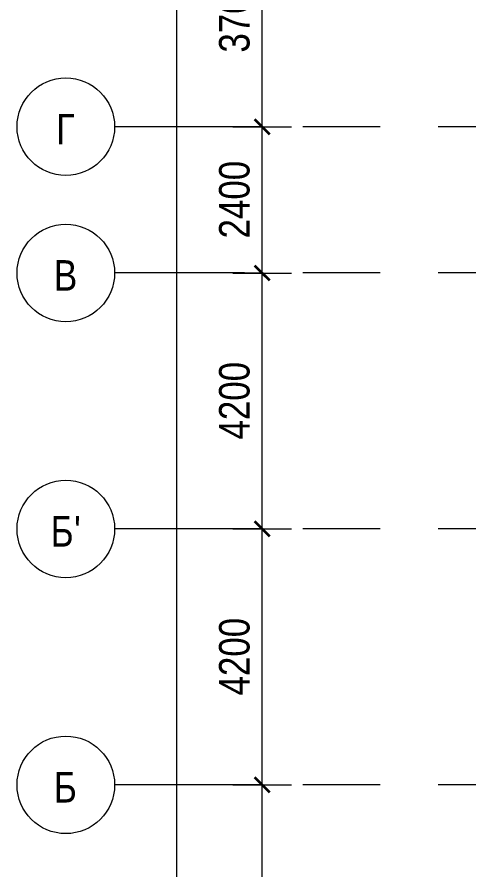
# Model space of a CAD drawing. Header units: millimetres. Extents: x 48966 to 155647, y -43515 to 30475.
# Drawn here: x 48966 to 56378, y -25679 to -11683 of the extents above; entities that cross this region are included whole.
import ezdxf

# ---------------------------------------------------------------- set-up
doc = ezdxf.new("R2010")
doc.units = ezdxf.units.MM
doc.linetypes.add('Осевые', pattern=[6350, 1270, -952.5, 3175, -952.5])
for name, color, linetype, lineweight in [('Оси', 7, 'Continuous', 9), ('Оси-1', 7, 'Continuous', 18), ('Оси-2', 7, 'Осевые', 9), ('Размеры', 7, 'Continuous', 9), ('Размеры-200', 7, 'Continuous', 9)]:
    doc.layers.add(name, color=color, linetype=linetype, lineweight=lineweight)
doc.styles.add('Arial Narrow', font='Arial Narrow.ttf', dxfattribs={"height": 500})
doc.dimstyles.new('Диагональ_-_2_5_мм_Arial_narrow', dxfattribs={"dimscale": 304.8, "dimtxt": 511.715487, "dimasz": 0.787402, "dimexe": 1.574803, "dimexo": 0.0625, "dimgap": 0.19685, "dimtad": 1, "dimdec": 0, "dimzin": 0, "dimdsep": 46, "dimtxsty": 'Arial Narrow', "dimblk1": 'OBLIQUE', "dimblk2": 'OBLIQUE', "dimsah": 1, "dimcen": 0.09, "dimdle": 1.574803, "dimazin": 0, "dimtfac": 1, "dimtdec": 4, "dimtix": 1, "dimtmove": 0, "dimatfit": 3, "dimfxl": 1.574803, "dimfxlon": 1, "dimtvp": 1, "dimtolj": 1, "dimtzin": 0, "dimarcsym": 2})

# ---------------------------------------------------------------- blocks, each defined once
blk = doc.blocks.new('Ось сетки - По умолчанию 2-349628-План 2-го этажа на отм_ 0_000')
at = {"layer": 'Оси-1'}
blk.add_circle((0, 0), 4, dxfattribs=at)
blk = doc.blocks.new('DIMBLOCK18-План 2-го этажа на отм_ 0_000')
at = {"layer": 'Размеры-200', "lineweight": 35, "transparency": 16777216}
for points in [[(51585, 25417), (51465, 25537), (51705, 25297)], [(51585, -31383), (51465, -31263), (51705, -31503)]]:
    blk.add_hatch(color=256, dxfattribs=at).paths.add_polyline_path(points, flags=0)
at = {"layer": 'Размеры-200', "transparency": 16777216}
for p, q in [((51585, -31863), (51585, 25897)), ((51105, 25417), (52065, 25417)), ((51585, 25417), (51105, 25417)), ((51105, -31383), (52065, -31383)), ((51585, -31383), (51105, -31383))]:
    blk.add_line(p, q, dxfattribs=at)
at = {"layer": 'Размеры-200', "lineweight": 35, "transparency": 16777216}
for p, q in [((51585, 25417), (51465, 25537)), ((51465, 25537), (51705, 25297)), ((51705, 25297), (51585, 25417)), ((51585, -31383), (51465, -31263)), ((51465, -31263), (51705, -31503)), ((51705, -31503), (51585, -31383))]:
    blk.add_line(p, q, dxfattribs=at)
at = {"layer": 'Размеры-200', "color": 0, "transparency": 16777216, "insert": (50879, -3775), "char_height": 500, "width": 1900.66, "attachment_point": 1, "rotation": 90, "line_spacing_factor": 0.974696, "style": 'Arial Narrow'}
blk.add_mtext('56800', dxfattribs=at)
blk = doc.blocks.new('_Oblique')
at = {"color": 0, "linetype": 'ByBlock', "lineweight": -2}
blk.add_line((-0.5, -0.5), (0.5, 0.5), dxfattribs=at)
blk = doc.blocks.new('DIMBLOCK19-План 2-го этажа на отм_ 0_000')
at = {"layer": 'Размеры-200', "lineweight": 35, "transparency": 16777216}
for points in [[(52985, -24283), (52865, -24163), (53105, -24403)], [(52985, -31383), (52865, -31263), (53105, -31503)]]:
    blk.add_hatch(color=256, dxfattribs=at).paths.add_polyline_path(points, flags=0)
for p, q in [((52985, -24283), (52865, -24163)), ((52865, -24163), (53105, -24403)), ((53105, -24403), (52985, -24283)), ((52985, -31383), (52865, -31263)), ((52865, -31263), (53105, -31503)), ((53105, -31503), (52985, -31383))]:
    blk.add_line(p, q, dxfattribs=at)
at = {"layer": 'Размеры-200', "transparency": 16777216}
for p, q in [((52505, -24283), (53465, -24283)), ((52985, -24283), (52505, -24283)), ((52985, -31863), (52985, -24283)), ((52505, -31383), (53465, -31383)), ((52985, -31383), (52505, -31383))]:
    blk.add_line(p, q, dxfattribs=at)
at = {"layer": 'Размеры-200', "color": 0, "transparency": 16777216, "insert": (52279, -28466), "char_height": 500, "width": 1520.53, "attachment_point": 1, "rotation": 90, "line_spacing_factor": 0.974696, "style": 'Arial Narrow'}
blk.add_mtext('7100', dxfattribs=at)
blk = doc.blocks.new('DIMBLOCK20-План 2-го этажа на отм_ 0_000')
at = {"layer": 'Размеры-200', "lineweight": 35, "transparency": 16777216}
for points in [[(52985, -20083), (52865, -19963), (53105, -20203)], [(52985, -24283), (52865, -24163), (53105, -24403)]]:
    blk.add_hatch(color=256, dxfattribs=at).paths.add_polyline_path(points, flags=0)
for p, q in [((52985, -20083), (52865, -19963)), ((52865, -19963), (53105, -20203)), ((53105, -20203), (52985, -20083)), ((52985, -24283), (52865, -24163)), ((52865, -24163), (53105, -24403)), ((53105, -24403), (52985, -24283))]:
    blk.add_line(p, q, dxfattribs=at)
at = {"layer": 'Размеры-200', "transparency": 16777216}
for p, q in [((52505, -20083), (53465, -20083)), ((52985, -20083), (52505, -20083)), ((52985, -24283), (52985, -20083)), ((52505, -24283), (53465, -24283)), ((52985, -24283), (52505, -24283))]:
    blk.add_line(p, q, dxfattribs=at)
at = {"layer": 'Размеры-200', "color": 0, "transparency": 16777216, "insert": (52279, -22816), "char_height": 500, "width": 1520.53, "attachment_point": 1, "rotation": 90, "line_spacing_factor": 0.974696, "style": 'Arial Narrow'}
blk.add_mtext('4200', dxfattribs=at)
blk = doc.blocks.new('DIMBLOCK21-План 2-го этажа на отм_ 0_000')
at = {"layer": 'Размеры-200', "lineweight": 35, "transparency": 16777216}
for points in [[(52985, -15883), (52865, -15763), (53105, -16003)], [(52985, -20083), (52865, -19963), (53105, -20203)]]:
    blk.add_hatch(color=256, dxfattribs=at).paths.add_polyline_path(points, flags=0)
for p, q in [((52985, -15883), (52865, -15763)), ((52865, -15763), (53105, -16003)), ((53105, -16003), (52985, -15883)), ((52985, -20083), (52865, -19963)), ((52865, -19963), (53105, -20203)), ((53105, -20203), (52985, -20083))]:
    blk.add_line(p, q, dxfattribs=at)
at = {"layer": 'Размеры-200', "transparency": 16777216}
for p, q in [((52505, -15883), (53465, -15883)), ((52985, -15883), (52505, -15883)), ((52985, -20083), (52985, -15883)), ((52505, -20083), (53465, -20083)), ((52985, -20083), (52505, -20083))]:
    blk.add_line(p, q, dxfattribs=at)
at = {"layer": 'Размеры-200', "color": 0, "transparency": 16777216, "insert": (52279, -18616), "char_height": 500, "width": 1520.53, "attachment_point": 1, "rotation": 90, "line_spacing_factor": 0.974696, "style": 'Arial Narrow'}
blk.add_mtext('4200', dxfattribs=at)
blk = doc.blocks.new('DIMBLOCK22-План 2-го этажа на отм_ 0_000')
at = {"layer": 'Размеры-200', "lineweight": 35, "transparency": 16777216}
for points in [[(52985, -13483), (52865, -13363), (53105, -13603)], [(52985, -15883), (52865, -15763), (53105, -16003)]]:
    blk.add_hatch(color=256, dxfattribs=at).paths.add_polyline_path(points, flags=0)
for p, q in [((52985, -13483), (52865, -13363)), ((52865, -13363), (53105, -13603)), ((53105, -13603), (52985, -13483)), ((52985, -15883), (52865, -15763)), ((52865, -15763), (53105, -16003)), ((53105, -16003), (52985, -15883))]:
    blk.add_line(p, q, dxfattribs=at)
at = {"layer": 'Размеры-200', "transparency": 16777216}
for p, q in [((52505, -13483), (53465, -13483)), ((52985, -13483), (52505, -13483)), ((52985, -15883), (52985, -13483)), ((52505, -15883), (53465, -15883)), ((52985, -15883), (52505, -15883))]:
    blk.add_line(p, q, dxfattribs=at)
at = {"layer": 'Размеры-200', "color": 0, "transparency": 16777216, "insert": (52279, -15316), "char_height": 500, "width": 1520.53, "attachment_point": 1, "rotation": 90, "line_spacing_factor": 0.974696, "style": 'Arial Narrow'}
blk.add_mtext('2400', dxfattribs=at)
blk = doc.blocks.new('DIMBLOCK23-План 2-го этажа на отм_ 0_000')
at = {"layer": 'Размеры-200', "lineweight": 35, "transparency": 16777216}
for points in [[(52985, -9783), (52865, -9663), (53105, -9903)], [(52985, -13483), (52865, -13363), (53105, -13603)]]:
    blk.add_hatch(color=256, dxfattribs=at).paths.add_polyline_path(points, flags=0)
at = {"layer": 'Размеры-200', "transparency": 16777216}
for p, q in [((52505, -9783), (53465, -9783)), ((52985, -9783), (52505, -9783)), ((52985, -13483), (52985, -9783)), ((52505, -13483), (53465, -13483)), ((52985, -13483), (52505, -13483))]:
    blk.add_line(p, q, dxfattribs=at)
at = {"layer": 'Размеры-200', "lineweight": 35, "transparency": 16777216}
for p, q in [((52985, -9783), (52865, -9663)), ((52865, -9663), (53105, -9903)), ((53105, -9903), (52985, -9783)), ((52985, -13483), (52865, -13363)), ((52865, -13363), (53105, -13603)), ((53105, -13603), (52985, -13483))]:
    blk.add_line(p, q, dxfattribs=at)
at = {"layer": 'Размеры-200', "color": 0, "transparency": 16777216, "insert": (52279, -12266), "char_height": 500, "width": 1520.53, "attachment_point": 1, "rotation": 90, "line_spacing_factor": 0.974696, "style": 'Arial Narrow'}
blk.add_mtext('3700', dxfattribs=at)

msp = doc.modelspace()

# ---------------------------------------------------------------- linework, layer by layer
at = {"layer": 'Оси-2'}
for p, q in [((150171.6, -13482.9), (50565.6, -13482.9)), ((150171.6, -15882.9), (50565.6, -15882.9)), ((150171.6, -20082.9), (50565.6, -20082.9)), ((150171.6, -24282.9), (50565.6, -24282.9))]:
    msp.add_line(p, q, dxfattribs=at)

# ---------------------------------------------------------------- block references
at = {"layer": 'Оси-1', "xscale": 199.9999999999999, "yscale": 199.9999999999999, "zscale": 199.9999999999999, "rotation": 89.99999999999982}
for p in [(49765.6, -13482.9), (49765.6, -15882.9), (49765.6, -20082.9), (49765.6, -24282.9)]:
    msp.add_blockref('Ось сетки - По умолчанию 2-349628-План 2-го этажа на отм_ 0_000', p, dxfattribs=at)

# ---------------------------------------------------------------- texts
at = {"layer": 'Оси', "char_height": 500, "attachment_point": 1, "style": 'Arial Narrow'}
for s, insert, width in [('\\fArial Narrow|b0|i0|c204|p34|;Г', (49610.4, -13272.3), 368.776), ('\\fArial Narrow|b0|i0|c204|p34|;В', (49570.4, -15672.3), 464.979), ('\\fArial Narrow|b0|i0|c204|p34|;Б', (49517.4, -19872.3), 464.979), ("\\fArial Narrow|b0|i0|c204|p34|;'", (49901, -19872.3), 128.27), ('\\fArial Narrow|b0|i0|c204|p34|;Б', (49570.4, -24072.3), 464.979)]:
    msp.add_mtext(s, dxfattribs=dict(at, insert=insert, width=width))

# ---------------------------------------------------------------- dimensions: what is measured, and where the dimension line sits
at = {"layer": 'Размеры'}
for base, p1, p2, override, picture, middle in [((51585.5, 25417.1), (51105.5, -31382.9), (51105.5, 25417.1), {"dimpost": '<>', "dimfxl": 56800}, 'DIMBLOCK18-План 2-го этажа на отм_ 0_000', (51270.2, -2982.9)), ((52985.5, -9782.9), (52505.5, -13482.9), (52505.5, -9782.9), {"dimpost": '<>', "dimfxl": 3700}, 'DIMBLOCK23-План 2-го этажа на отм_ 0_000', (52670.2, -11632.9)), ((52985.5, -13482.9), (52505.5, -15882.9), (52505.5, -13482.9), {"dimpost": '<>', "dimfxl": 2400}, 'DIMBLOCK22-План 2-го этажа на отм_ 0_000', (52670.2, -14682.9)), ((52985.5, -15882.9), (52505.5, -20082.9), (52505.5, -15882.9), {"dimpost": '<>', "dimfxl": 4200}, 'DIMBLOCK21-План 2-го этажа на отм_ 0_000', (52670.2, -17982.9)), ((52985.5, -20082.9), (52505.5, -24282.9), (52505.5, -20082.9), {"dimpost": '<>', "dimfxl": 4200}, 'DIMBLOCK20-План 2-го этажа на отм_ 0_000', (52670.2, -22182.9)), ((52985.5, -24282.9), (52505.5, -31382.9), (52505.5, -24282.9), {"dimpost": '<>', "dimfxl": 7100}, 'DIMBLOCK19-План 2-го этажа на отм_ 0_000', (52670.2, -27832.9))]:
    dim = msp.add_linear_dim(base=base, p1=p1, p2=p2, angle=90, dimstyle='Диагональ_-_2_5_мм_Arial_narrow', override=override, dxfattribs=at)
    dim.commit()
    dim.dimension.update_dxf_attribs({"geometry": picture, "text_midpoint": middle})

doc.saveas('drawing.dxf')
